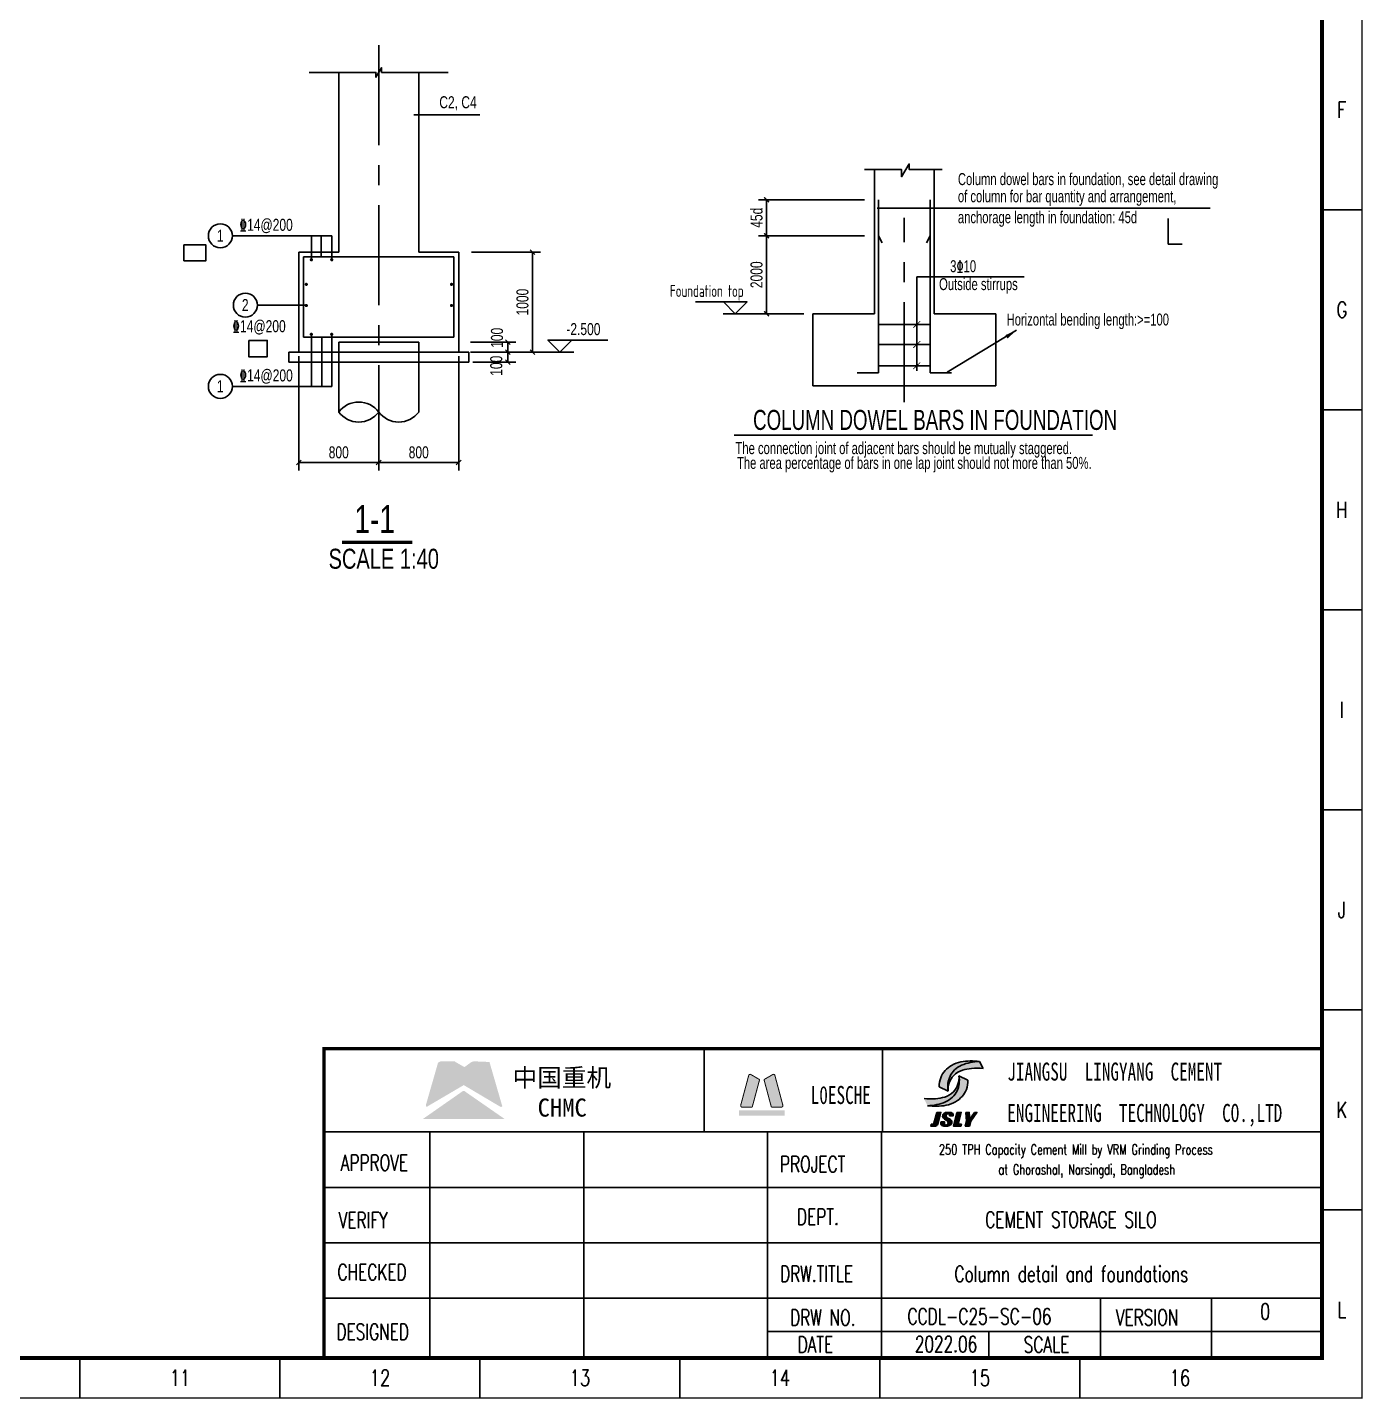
# Model space of a CAD drawing. Extents: x -84745 to 85, y -317996 to 13282.
# Drawn here: x -33296 to 85, y -317996 to -283721 of the extents above; entities that cross this region are included whole.
import ezdxf
from ezdxf.enums import TextEntityAlignment as Align

# ---------------------------------------------------------------- set-up
doc = ezdxf.new("R2010")
doc.units = 0
doc.header["$LTSCALE"] = 2000
doc.header["$MEASUREMENT"] = 0
doc.linetypes.add('CENTER', pattern=[2, 1.25, -0.25, 0.25, -0.25])
doc.layers.get('0').update_dxf_attribs({"linetype": 'CONTINUOUS'})
doc.layers.get('DEFPOINTS').update_dxf_attribs({"linetype": 'CONTINUOUS'})
for name, color, linetype in [('1', 3, 'CONTINUOUS'), ('22', 7, 'CONTINUOUS'), ('3', 3, 'CONTINUOUS'), ('4', 2, 'CONTINUOUS'), ('6', 1, 'CONTINUOUS'), ('DIM', 7, 'CONTINUOUS'), ('P_OUTER_FRAME', 131, 'CONTINUOUS'), ('S_01', 3, 'CONTINUOUS'), ('S_02', 151, 'CENTER'), ('S_04', 2, 'CONTINUOUS'), ('S_05_DIMS', 7, 'CONTINUOUS'), ('S_06', 1, 'CONTINUOUS'), ('TK', 1, 'CONTINUOUS'), ('图层3', 1, 'CONTINUOUS')]:
    doc.layers.add(name, color=color, linetype=linetype)
doc.layers.add('Rahm7', color=7, linetype='CONTINUOUS', lineweight=50)
doc.styles.add('HZFS', font='SIMPLEX', dxfattribs={"width": 0.7, "bigfont": 'HZFS'})
doc.styles.add('HZTXT', font='romans.shx', dxfattribs={"width": 0.7, "bigfont": 'hztxt.shx'})
doc.styles.add('KS', font='kstxt.shx', dxfattribs={"width": 0.75, "bigfont": 'kshz.shx'})
doc.styles.add('TK-HZ', font='txt.shx', dxfattribs={"width": 0.8, "bigfont": 'hztxt.shx'})
doc.styles.add('样3', font='tssdeng.shx', dxfattribs={"width": 0.7, "height": 300, "bigfont": 'tssdchn.shx'})
doc.dimstyles.new('KS50', dxfattribs={"dimtxt": 300, "dimasz": 120, "dimexe": 200, "dimexo": 100, "dimgap": 100, "dimtad": 1, "dimdec": 0, "dimlfac": 0.5, "dimzin": 14, "dimdsep": 46, "dimtxsty": 'KS', "dimblk": 'ARCHTICK', "dimcen": -900, "dimclrd": 7, "dimclre": 7, "dimclrt": 2, "dimadec": 0, "dimazin": 0, "dimtfac": 1, "dimtdec": 0, "dimtix": 1, "dimtmove": 2, "dimatfit": 2, "dimfxl": 1, "dimtolj": 1, "dimtzin": 14, "dimarcsym": 0})
doc.dimstyles.new('KSDIM1', dxfattribs={"dimtxt": 300, "dimasz": 120, "dimexe": 200, "dimexo": 100, "dimgap": 100, "dimtad": 1, "dimdec": 0, "dimzin": 14, "dimdsep": 46, "dimtxsty": 'KS', "dimblk1": 'OBLIQUE', "dimblk2": 'OBLIQUE', "dimsah": 1, "dimcen": -900, "dimclrd": 7, "dimclre": 7, "dimclrt": 2, "dimazin": 3, "dimtfac": 1, "dimtdec": 0, "dimtix": 1, "dimtmove": 2, "dimatfit": 2, "dimfxl": 1, "dimtolj": 1, "dimtzin": 14, "dimlwd": -3, "dimarcsym": 0})

# ---------------------------------------------------------------- blocks, each defined once
blk = doc.blocks.new('_OBLIQUE')
at = {"color": 1}
blk.add_line((-0.5, -0.5), (0.5, 0.5), dxfattribs=at)
blk = doc.blocks.new('*D136')
at = {"layer": 'DEFPOINTS', "color": 0, "transparency": 16777216}
for p in [(-22318.48213342144, -291836.34296453), (-22262.81777623569, -292086.34296453), (-21284.84809650815, -292086.34296453)]:
    blk.add_point(p, dxfattribs=at)
at = {"layer": 'S_04', "color": 7, "lineweight": -2, "transparency": 16777216}
for p, q in [((-22218.48213342144, -291836.34296453), (-21084.84809650815, -291836.34296453)), ((-22162.81777623569, -292086.34296453), (-21084.84809650815, -292086.34296453))]:
    blk.add_line(p, q, dxfattribs=at)
at = {"layer": 'S_04', "color": 7, "lineweight": -3, "transparency": 16777216}
blk.add_line((-21284.84809650815, -291836.34296453), (-21284.84809650815, -292086.34296453), dxfattribs=at)
at = {"layer": 'S_04', "color": 7, "linetype": 'ByBlock', "lineweight": -3, "transparency": 16777216, "xscale": 120, "yscale": 120, "zscale": 120}
for p, rotation in [((-21284.84809650815, -291836.34296453), 90), ((-21284.84809650815, -292086.34296453), 270)]:
    blk.add_blockref('_OBLIQUE', p, dxfattribs=dict(at, rotation=rotation))
at = {"layer": 'S_04', "color": 2, "transparency": 16777216, "insert": (-21572.68559752681, -292177.5642177314), "char_height": 300, "attachment_point": 5, "rotation": 90, "style": 'KS'}
blk.add_mtext('\\A1;100', dxfattribs=at)
blk = doc.blocks.new('*D137')
at = {"layer": 'DEFPOINTS', "color": 0, "transparency": 16777216}
for p in [(-22318.48213342144, -291586.34296453), (-21284.84809650815, -291586.34296453), (-22318.48213342144, -291836.34296453)]:
    blk.add_point(p, dxfattribs=at)
at = {"layer": 'S_04', "color": 7, "lineweight": -2, "transparency": 16777216}
for p, q in [((-22218.48213342144, -291586.34296453), (-21084.84809650815, -291586.34296453)), ((-22218.48213342144, -291836.34296453), (-21084.84809650815, -291836.34296453))]:
    blk.add_line(p, q, dxfattribs=at)
at = {"layer": 'S_04', "color": 7, "lineweight": -3, "transparency": 16777216}
blk.add_line((-21284.84809650815, -291836.34296453), (-21284.84809650815, -291586.34296453), dxfattribs=at)
at = {"layer": 'S_04', "color": 7, "linetype": 'ByBlock', "lineweight": -3, "transparency": 16777216, "xscale": 120, "yscale": 120, "zscale": 120}
for p, rotation in [((-21284.84809650815, -291586.34296453), 90), ((-21284.84809650815, -291836.34296453), 270)]:
    blk.add_blockref('_OBLIQUE', p, dxfattribs=dict(at, rotation=rotation))
at = {"layer": 'S_04', "color": 2, "transparency": 16777216, "insert": (-21554.84809652242, -291479.2434445064), "char_height": 300, "attachment_point": 5, "rotation": 90, "style": 'KS'}
blk.add_mtext('\\A1;100', dxfattribs=at)
blk = doc.blocks.new('*D138')
at = {"layer": 'DEFPOINTS', "color": 0, "transparency": 16777216}
for p in [(-22294.8942112356, -289336.34296453), (-20668.76283930521, -289336.34296453), (-22294.8942112356, -291836.34296453)]:
    blk.add_point(p, dxfattribs=at)
at = {"layer": 'S_04', "color": 7, "lineweight": -2, "transparency": 16777216}
for p, q in [((-22194.8942112356, -289336.34296453), (-20468.76283930521, -289336.34296453)), ((-22194.8942112356, -291836.34296453), (-20468.76283930521, -291836.34296453))]:
    blk.add_line(p, q, dxfattribs=at)
at = {"layer": 'S_04', "color": 7, "lineweight": -3, "transparency": 16777216}
blk.add_line((-20668.76283930521, -291836.34296453), (-20668.76283930521, -289336.34296453), dxfattribs=at)
at = {"layer": 'S_04', "color": 7, "linetype": 'ByBlock', "lineweight": -3, "transparency": 16777216, "xscale": 120, "yscale": 120, "zscale": 120}
for p, rotation in [((-20668.76283930521, -289336.34296453), 90), ((-20668.76283930521, -291836.34296453), 270)]:
    blk.add_blockref('_OBLIQUE', p, dxfattribs=dict(at, rotation=rotation))
at = {"layer": 'S_04', "color": 2, "transparency": 16777216, "insert": (-20918.76283930521, -290586.34296453), "char_height": 300, "attachment_point": 5, "rotation": 90, "style": 'KS'}
blk.add_mtext('\\A1;1000', dxfattribs=at)
blk = doc.blocks.new('_ArchTick')
at = {"color": 0, "linetype": 'ByBlock', "const_width": 0.3}
blk.add_lwpolyline([(-0.5, -0.5), (0.5, 0.5)], dxfattribs=at)
blk = doc.blocks.new('*D147')
at = {"layer": 'DEFPOINTS', "color": 0, "transparency": 16777216}
for p in [(-14815.30950358356, -288027.8305886099), (-12270.6548678565, -288027.8305886099), (-12270.67491064846, -288927.8305886099)]:
    blk.add_point(p, dxfattribs=at)
at = {"layer": 'S_01', "color": 7, "lineweight": -2, "transparency": 16777216}
for p, q in [((-12370.6548678565, -288027.8305886099), (-15015.30950358356, -288027.8305886099)), ((-14815.30950358356, -288927.8305886099), (-14815.30950358356, -288027.8305886099)), ((-12370.67491064846, -288927.8305886099), (-15015.30950358356, -288927.8305886099))]:
    blk.add_line(p, q, dxfattribs=at)
at = {"layer": 'S_01', "color": 7, "linetype": 'ByBlock', "lineweight": -2, "transparency": 16777216, "xscale": 120, "yscale": 120, "zscale": 120}
for p, rotation in [((-14815.30950358356, -288027.8305886099), 90), ((-14815.30950358356, -288927.8305886099), 270)]:
    blk.add_blockref('_ArchTick', p, dxfattribs=dict(at, rotation=rotation))
at = {"layer": 'S_01', "color": 2, "transparency": 16777216, "insert": (-15065.30950358356, -288477.8305886099), "char_height": 300, "attachment_point": 5, "rotation": 90, "style": 'KS'}
blk.add_mtext('\\A1;45d', dxfattribs=at)
blk = doc.blocks.new('*D148')
at = {"layer": 'DEFPOINTS', "color": 0, "transparency": 16777216}
for p in [(-14816.09866811181, -288927.8305886099), (-12270.67491064846, -288927.8305886099), (-13781.48087681711, -290877.8305886099)]:
    blk.add_point(p, dxfattribs=at)
at = {"layer": 'S_01', "color": 7, "lineweight": -2, "transparency": 16777216}
for p, q in [((-12370.67491064846, -288927.8305886099), (-15016.09866811181, -288927.8305886099)), ((-14816.09866811181, -290877.8305886099), (-14816.09866811181, -288927.8305886099)), ((-13881.48087681711, -290877.8305886099), (-15016.09866811181, -290877.8305886099))]:
    blk.add_line(p, q, dxfattribs=at)
at = {"layer": 'S_01', "color": 7, "linetype": 'ByBlock', "lineweight": -2, "transparency": 16777216, "xscale": 120, "yscale": 120, "zscale": 120}
for p, rotation in [((-14816.09866811181, -288927.8305886099), 90), ((-14816.09866811181, -290877.8305886099), 270)]:
    blk.add_blockref('_ArchTick', p, dxfattribs=dict(at, rotation=rotation))
at = {"layer": 'S_01', "color": 2, "transparency": 16777216, "insert": (-15066.09866811181, -289902.8305886099), "char_height": 300, "attachment_point": 5, "rotation": 90, "style": 'KS'}
blk.add_mtext('\\A1;2000', dxfattribs=at)
blk = doc.blocks.new('ARROWELD')
at = {"color": 7}
blk.add_solid([(3, -0.5), (3, 0.5), (0, 0)], dxfattribs=at)
blk = doc.blocks.new('A1-1')
at = {"layer": 'TK', "color": 7}
for p, q in [((83100, 29700), (84100, 29700)), ((83100, 24700), (84100, 24700)), ((83100, 19700), (84100, 19700)), ((83100, 14700), (84100, 14700)), ((83100, 9700), (84100, 9700)), ((83100, 4700), (84100, 4700)), ((52050, 999.9999999999997), (52050, -3.410605131648481e-13)), ((57050, 999.9999999999997), (57050, -3.410605131648481e-13)), ((62050, 999.9999999999997), (62050, -3.410605131648481e-13)), ((67050, 999.9999999999997), (67050, -3.410605131648481e-13)), ((72050, 999.9999999999997), (72050, -3.410605131648481e-13)), ((77050, 999.9999999999997), (77050, -3.410605131648481e-13))]:
    blk.add_line(p, q, dxfattribs=at)
for points, const_width in [([(0, 0), (84100, 0), (84100, 59400), (3.637978807091713e-12, 59400)], 35), ([(2500, 999.9999999999997), (83100, 999.9999999999997), (83100, 58400), (2500.000000000004, 58400)], 100)]:
    blk.add_lwpolyline(points, close=True, dxfattribs=dict(at, const_width=const_width))
at = {"layer": 'TK', "color": 7, "style": 'TK-HZ', "width": 0.75}
for s, p in [('F', (83600, 32200)), ('G', (83600, 27200)), ('H', (83600, 22200)), ('I', (83600, 17200)), ('J', (83600, 12200)), ('K', (83600, 7200)), ('L', (83600, 2199.999999999999)), ('11', (54550, 499.9999999999997)), ('12', (59550, 499.9999999999997)), ('13', (64550, 499.9999999999997)), ('14', (69550, 499.9999999999997)), ('15', (74550, 499.9999999999997)), ('16', (79550, 499.9999999999997))]:
    blk.add_text(s, height=400, dxfattribs=at).set_placement(p, align=Align.MIDDLE_CENTER)
blk = doc.blocks.new('*D257')
at = {"layer": 'DEFPOINTS', "color": 0, "transparency": 16777216}
for p in [(-26512.81777624224, -291836.3429645322), (-24512.81777624224, -293971.7624094262), (-24512.81777624224, -294594.1730576294)]:
    blk.add_point(p, dxfattribs=at)
at = {"layer": 'S_05_DIMS', "color": 7, "lineweight": -2, "transparency": 16777216}
for p, q in [((-26512.81777624224, -291936.3429645322), (-26512.81777624224, -294794.1730576294)), ((-24512.81777624224, -294071.7624094262), (-24512.81777624224, -294794.1730576294))]:
    blk.add_line(p, q, dxfattribs=at)
at = {"layer": 'S_05_DIMS', "color": 7, "lineweight": -3, "transparency": 16777216}
blk.add_line((-26512.81777624224, -294594.1730576294), (-24512.81777624224, -294594.1730576294), dxfattribs=at)
at = {"layer": 'S_05_DIMS', "color": 7, "linetype": 'ByBlock', "lineweight": -3, "transparency": 16777216, "xscale": 120, "yscale": 120, "zscale": 120, "rotation": 180}
blk.add_blockref('_OBLIQUE', (-26512.81777624224, -294594.1730576294), dxfattribs=at)
at = {"layer": 'S_05_DIMS', "color": 7, "linetype": 'ByBlock', "lineweight": -3, "transparency": 16777216, "xscale": 120, "yscale": 120, "zscale": 120}
blk.add_blockref('_OBLIQUE', (-24512.81777624224, -294594.1730576294), dxfattribs=at)
at = {"layer": 'S_05_DIMS', "color": 2, "transparency": 16777216, "insert": (-25512.81777624224, -294344.1730576294), "char_height": 300, "attachment_point": 5, "style": 'KS'}
blk.add_mtext('\\A1;800', dxfattribs=at)
blk = doc.blocks.new('*D258')
at = {"layer": 'DEFPOINTS', "color": 0, "transparency": 16777216}
for p in [(-22512.81777624224, -291836.3429645322), (-24512.81777624224, -293971.7624094262), (-22512.81777624224, -294594.1730576294)]:
    blk.add_point(p, dxfattribs=at)
at = {"layer": 'S_05_DIMS', "color": 7, "lineweight": -2, "transparency": 16777216}
for p, q in [((-22512.81777624224, -291936.3429645322), (-22512.81777624224, -294794.1730576294)), ((-24512.81777624224, -294071.7624094262), (-24512.81777624224, -294794.1730576294))]:
    blk.add_line(p, q, dxfattribs=at)
at = {"layer": 'S_05_DIMS', "color": 7, "lineweight": -3, "transparency": 16777216}
blk.add_line((-24512.81777624224, -294594.1730576294), (-22512.81777624224, -294594.1730576294), dxfattribs=at)
at = {"layer": 'S_05_DIMS', "color": 7, "linetype": 'ByBlock', "lineweight": -3, "transparency": 16777216, "xscale": 120, "yscale": 120, "zscale": 120, "rotation": 180}
blk.add_blockref('_OBLIQUE', (-24512.81777624224, -294594.1730576294), dxfattribs=at)
at = {"layer": 'S_05_DIMS', "color": 7, "linetype": 'ByBlock', "lineweight": -3, "transparency": 16777216, "xscale": 120, "yscale": 120, "zscale": 120}
blk.add_blockref('_OBLIQUE', (-22512.81777624224, -294594.1730576294), dxfattribs=at)
at = {"layer": 'S_05_DIMS', "color": 2, "transparency": 16777216, "insert": (-23512.81777624224, -294344.1730576294), "char_height": 300, "attachment_point": 5, "style": 'KS'}
blk.add_mtext('\\A1;800', dxfattribs=at)

msp = doc.modelspace()

# ---------------------------------------------------------------- hatches: boundary and pattern name
at = {"linetype": 'Continuous'}
for color, points in [(152, [(-21744.31054792297, -309581.3805030576), (-22129.70154951256, -309565.3225446559), (-22193.93338311952, -309581.3805030576), (-22370.57092552748, -309709.8441702641), (-22595.38234311458, -309581.3805030576), (-22611.44030152377, -309565.3225446559), (-22964.71538632107, -309565.3225446559), (-23028.94721992802, -309597.4384614594), (-23334.04842952755, -310657.263715855), (-23317.99047111836, -310705.4375910602), (-22386.62888391432, -310159.4670054606), (-21519.49913031351, -310673.3216742567), (-21455.26729672891, -310705.4375910602), (-21423.15137991425, -310689.3796326584)]), (167, [(-22354.51296712202, -310320.0465894631), (-22370.57092552748, -310303.9886310614), (-22402.68684231978, -310303.9886310614), (-23414.33822151762, -311010.5388006634), (-21358.91954631102, -311010.5388006634)])]:
    msp.add_hatch(color=color, dxfattribs=at).paths.add_polyline_path(points)
at = {"layer": '图层3'}
h = msp.add_hatch(color=7, dxfattribs=at)
edge = h.paths.add_edge_path()
edge.add_line((-10791.02175340545, -310676.0940453402), (-10878.8387133975, -310496.042594903))
edge.add_arc((-10716.42166166496, -309165.8724009088), 1340.049269097654, 263.0385042875431, 275.3276682807748)
edge.add_arc((-10684.95173051324, -309369.4588038913), 1134.48844079418, 274.699860560967, 286.4928497704926)
edge.add_arc((-10509.28202683594, -309972.5327392659), 506.3635752953236, 286.8060868385681, 315.8070490430521)
edge.add_arc((-10490.74935649824, -309989.967636577), 480.9224354129935, 315.7572570356232, 342.2978830709034)
edge.add_arc((-10564.80898044374, -309960.5397046647), 560.4505931885532, 341.7340311697585, 363.1418296780906)
edge.add_arc((-10632.41323500242, -310039.1211865238), 636.6644532519944, -7.974530591753023, 9.885145890419096, ccw=False)
edge.add_arc((-10690.92201709118, -310026.5221007831), 696.3690036495203, 336.3877895710336, 351.66672240315603, ccw=False)
edge.add_arc((-10567.50276864063, -310052.6321817852), 573.3922740670555, 314.5403632720626, 333.83780076852685, ccw=False)
edge.add_arc((-10584.18000170332, -310029.8700078792), 601.3275991421784, 293.6839249742869, 314.15171916344144, ccw=False)
edge.add_arc((-10788.49234331888, -309518.7424910656), 1151.619967609617, 281.5269948226397, 292.77784497441456, ccw=False)
edge.add_arc((-10831.34786921855, -309403.0474856041), 1273.6851019351, 271.814343623176, 282.37596303357094, ccw=False)
edge = h.paths.add_edge_path()
edge.add_arc((-9451.004629277852, -310839.6719431422), 1273.6851019351, 91.81434362317597, 102.3759630335708)
edge.add_arc((-9493.860155434575, -310723.9769376732), 1151.619967609617, 101.5269948226374, 112.7778449744123)
edge.add_arc((-9698.172496770736, -310212.8494208596), 601.3275991421784, 113.6839249742899, 134.1517191634443)
edge.add_arc((-9714.84972983342, -310190.0872469313), 573.3922740670555, 134.5403632720619, 153.8378007685262)
edge.add_arc((-9591.43048114818, -310216.1973279557), 696.3690036495203, 156.3877895710326, 171.6667224031552)
edge.add_arc((-9649.939263236936, -310203.598242215), 636.6644532519944, 172.0254694082468, 189.8851458904188)
edge.add_arc((-9717.543518052664, -310282.1797240741), 560.4505931885532, 161.7340311697592, 183.1418296780914, ccw=False)
edge.add_arc((-9791.603141998168, -310252.7517921618), 480.9224354129935, 135.7572570356299, 162.2978830709101, ccw=False)
edge.add_arc((-9773.07047163811, -310270.1866894654), 506.3635752953236, 106.8060868385713, 135.8070490430552, ccw=False)
edge.add_arc((-9597.400767983165, -310873.2606248549), 1134.48844079418, 94.6998605609665, 106.49284977049231, ccw=False)
edge.add_arc((-9565.930836809095, -311076.84702783), 1340.049269097654, 83.03850428754299, 95.32766828077507, ccw=False)
edge.add_line((-9403.513785311248, -309746.6768338374), (-9491.3307453033, -309566.6253834002))
h = msp.add_hatch(color=256, dxfattribs=at)
edge = h.paths.add_edge_path()
edge.add_arc((-9451.004629277852, -310839.6719431422), 1273.6851019351, 91.81434362317597, 102.3759630335708)
edge.add_arc((-9493.860155434575, -310723.9769376732), 1151.619967609617, 101.5269948226374, 112.7778449744123)
edge.add_arc((-9698.172496770736, -310212.8494208596), 601.3275991421784, 113.6839249742899, 134.1517191634443)
edge.add_arc((-9714.84972983342, -310190.0872469313), 573.3922740670555, 134.5403632720619, 153.8378007685262)
edge.add_arc((-9591.43048114818, -310216.1973279557), 696.3690036495203, 156.3877895710326, 171.6667224031552)
edge.add_arc((-9649.939263236936, -310203.598242215), 636.6644532519944, 172.0254694082468, 189.8851458904188)
edge.add_line((-10277.15171079453, -310312.8967857427), (-10499.62134279613, -310204.3910962561))
edge.add_arc((-9917.373789684143, -310183.4808008514), 582.6229087851967, 159.004133926687, 182.0567832290482, ccw=False)
edge.add_arc((-9917.708365523484, -310183.278191506), 582.2379555405406, 138.5933245921804, 159.0109513617211, ccw=False)
edge.add_arc((-9823.412287445035, -310287.7238675646), 722.2201129398403, 120.681533271132, 137.3262396746733, ccw=False)
edge.add_arc((-9825.876682249125, -310290.3926447324), 723.2661877119994, 100.49023848739972, 120.4057576188562, ccw=False)
edge.add_arc((-9738.55107084405, -310605.0678844742), 1048.970370782993, 89.35716738098051, 102.05115767322508, ccw=False)
edge.add_arc((-9697.722510737594, -311556.8871394537), 2000.93463624019, 84.07954305337432, 90.83214336630812, ccw=False)
edge = h.paths.add_edge_path()
edge.add_arc((-10831.34786921855, -309403.0474856041), 1273.6851019351, 271.8143436231759, 282.3759630335709)
edge.add_arc((-10788.49234331888, -309518.7424910656), 1151.619967609617, 281.5269948226374, 292.7778449744123)
edge.add_arc((-10584.18000170332, -310029.8700078792), 601.3275991421784, 293.6839249742898, 314.1517191634444)
edge.add_arc((-10567.50276864063, -310052.6321817852), 573.3922740670555, 314.540363272062, 333.8378007685263)
edge.add_arc((-10690.92201709118, -310026.5221007831), 696.3690036495203, 336.3877895710326, 351.6667224031551)
edge.add_arc((-10632.41323500242, -310039.1211865238), 636.6644532519944, 352.0254694082414, 369.8851458904135)
edge.add_line((-10005.20078742247, -309929.8226429961), (-9782.73115542088, -310038.3283324827))
edge.add_arc((-10364.97870881599, -310059.2386278874), 582.6229087851967, -20.995866073312982, 2.0567832290482215, ccw=False)
edge.add_arc((-10364.64413269353, -310059.4412372402), 582.2379555405406, 318.5933245921802, 339.01095136172114, ccw=False)
edge.add_arc((-10458.9402107757, -309954.9955611593), 722.2201129398403, 300.68153327112594, 317.3262396746672, ccw=False)
edge.add_arc((-10456.47581624728, -309952.3267840064), 723.2661877119994, 280.49023848739955, 300.40575761885606, ccw=False)
edge.add_arc((-10543.80142765608, -309637.6515442646), 1048.970370782993, 269.3571673809805, 282.05115767322513, ccw=False)
edge.add_arc((-10584.62998750549, -308685.8322892851), 2000.93463624019, 264.0795430533738, 270.8321433663076, ccw=False)
h = msp.add_hatch(color=7, dxfattribs=at)
edge = h.paths.add_edge_path()
edge.add_line((-10562.68575193849, -310843.9345831639), (-10457.30539997783, -310843.9345831639))
edge.add_line((-10457.30539997783, -310843.9345831639), (-10535.74034513276, -311136.6577831499))
edge.add_arc((-10598.2572430803, -311118.456162506), 65.11268327326081, 272.7567041788929, 343.7672282079169, ccw=False)
edge.add_line((-10595.12564835441, -311183.4934951506), (-10712.21492823702, -311183.4934951506))
edge.add_line((-10712.21492823702, -311183.4934951506), (-10699.6653373104, -311136.6577831499))
edge.add_line((-10699.6653373104, -311136.6577831499), (-10664.53855323907, -311136.6577831499))
edge.add_arc((-10664.49068850022, -311106.1851582124), 30.47266252908942, 269.9100029855022, 346.6139291427364)
edge.add_line((-10634.84590149042, -311113.2399271495), (-10562.68575193849, -310843.9345831639))
for points in [[(-10298.39848664146, -310975.4908602602, -0.2511419047681834), (-10325.04658659291, -310936.8197467617, -0.1802809962155826), (-10313.51862421748, -310890.3004095993, -0.2298123503044791), (-10272.06109016877, -310876.7181927107, -0.2987778944303104), (-10241.98046293971, -310898.4385329328, -0.1167581230564757), (-10241.33676423248, -310931.7515431634), (-10153.51980416965, -310931.7515431634, 0.04620596313772725), (-10153.00599881377, -310890.8278931744, 0.2301799694583137), (-10173.86296398309, -310857.0104091904, 0.1312195344874297), (-10221.90440569562, -310843.9345831641, -0.001048063968769996), (-10308.01656814035, -310843.9345831639, 0.1258214947488746), (-10367.36918843653, -310857.8726195685, 0.2079585992476674), (-10412.94159292918, -310910.6404990471, 0.210774832012243), (-10404.89505489659, -310975.4628432385, 0.08971967573691024), (-10368.8806130786, -311007.9939117423, -0.00708064582786102), (-10312.07197059434, -311043.5740446738, -0.1329103926392643), (-10280.11351679381, -311078.1131431601, -0.1404228134509642), (-10279.0522447538, -311122.6088110275, -0.2313359390494442), (-10305.24995417636, -311153.3366130135, -0.2244918972090674), (-10352.34376443293, -311150.7939693026, -0.2289576742805523), (-10370.08517298218, -311118.6669503293, -0.07577833964651437), (-10363.73916712892, -311078.1131431601), (-10451.55612744879, -311078.1131431601, 0.08626631908575416), (-10455.25952728954, -311132.9509663723, 0.1838695552761928), (-10432.52010683086, -311171.2388164169, 0.133077640206018), (-10389.25519454968, -311183.4934951506), (-10295.32554987561, -311183.4934951506, 0.1106757647257534), (-10234.09563221526, -311169.0569262049, 0.1927076588127689), (-10186.72529079508, -311105.9291677541, 0.08047215024759936), (-10183.67086839792, -311078.1131431601, 0.1469083402031075), (-10197.16115349275, -311036.0999374903, 0.107293416842438), (-10240.27503800881, -311004.750473491, -0.02739552688402392)], [(-10055.05218142387, -310843.9345831639), (-9949.671829466935, -310843.9345831639), (-10028.10677462187, -311136.6577831499), (-9946.14427853119, -311136.6577831499), (-9958.693869737204, -311183.4934951506), (-10146.03671778482, -311183.4934951506)], [(-9834.743289486732, -310843.9345831639), (-9746.926329446253, -310843.9345831639), (-9732.526706018713, -311008.5230333648), (-9617.280632348027, -310843.9345831639), (-9558.735992410448, -310843.9345831639), (-9710.41156586748, -311060.5497511543), (-9743.354242828902, -311183.4934951506), (-9848.734594785836, -311183.4934951506), (-9815.791918081459, -311060.5497511543)]]:
    msp.add_hatch(color=7, dxfattribs=at).paths.add_polyline_path(points)

# ---------------------------------------------------------------- linework, layer by layer
at = {"color": 7}
for p, q in [((-932.1807946984136, -309250.3006951652), (-932.1807946760619, -317011.9006951667)), ((-25880.18079402414, -311329.3006951503), (-932.1807950970197, -311329.3006951503)), ((-25880.18079469842, -311329.3006951652), (-932.1807946984136, -311329.3006951652)), ((-23231.31058006477, -317011.9006951145), (-23231.31058006477, -311329.3006951652)), ((-19380.83836582792, -317011.9006951145), (-19380.83836582792, -311329.3006951652)), ((-14792.18079468724, -317011.9006951667), (-14792.18079468724, -311329.3006951652)), ((-11938.7595567156, -317011.9006951667), (-11938.7595567156, -311329.3006951652)), ((-25880.18079469842, -312715.3006951652), (-932.1807946984136, -312715.3006951652)), ((-25880.18079469842, -314101.3006951652), (-932.1807946984136, -314101.3006951652)), ((-25880.18079469842, -315487.3006951652), (-932.1807946984136, -315487.3006951652)), ((-6467.571995289292, -317011.9006951667), (-6467.571995289292, -315487.3006951652)), ((-3695.571995293018, -316978.0635959796), (-3695.571995293018, -315487.3006951652)), ((-14783.57199530419, -316318.9006951667), (-932.1807946984136, -316318.9006951667)), ((-9259.684594695684, -316978.0635959796), (-9259.684594695684, -316318.9006951667)), ((-25880.18079469842, -317011.9006951667), (-932.1807946760619, -317011.9006951667))]:
    msp.add_line(p, q, dxfattribs=at)
at = {"color": 7, "lineweight": -2}
msp.add_line((-25880.18079404649, -311329.3006951503), (-932.1807950970197, -311329.3006951503), dxfattribs=at)
at = {"color": 7}
for points, const_width in [([(-25880.18079402414, -311329.3006951503), (-25880.18079402414, -309250.3006952397), (-932.1807950970197, -309250.3006952397), (-932.1807950970197, -311329.3006951503)], 83.15999999642372), ([(-25880.18079469842, -317011.9006951667), (-25880.18079469842, -309250.3006951652)], 83.16), ([(-25880.18079469842, -309250.3006951652), (-932.1807946984136, -309250.3006951652)], 83.16)]:
    msp.add_lwpolyline(points, dxfattribs=dict(at, const_width=const_width))
msp.add_lwpolyline([(-25880.18079402414, -309250.3006952397), (-932.1807950038874, -309250.3006952397)], dxfattribs=at)
at = {"layer": '1'}
for p, q in [((-25512.81777624224, -289336.3429645322), (-25512.81777624224, -284846.6898513663)), ((-23512.81777624224, -284846.6898513663), (-23512.81777624224, -289336.3429645322)), ((-26512.81777624224, -289336.3429645322), (-25512.81777624224, -289336.3429645322)), ((-26512.81777624224, -291836.3429645322), (-26512.81777624224, -289336.3429645322)), ((-23512.81777624224, -289336.3429645322), (-22512.81777624224, -289336.3429645322)), ((-22512.81777624224, -289336.3429645322), (-22512.81777624224, -291836.3429645322)), ((-26762.81777624224, -292086.3429645322), (-26762.81777624224, -291836.3429645322)), ((-22262.81777624224, -291836.3429645322), (-26762.81777624224, -291836.3429645322)), ((-22262.81777624224, -291836.3429645322), (-22262.81777624224, -292086.3429645322)), ((-22262.81777624224, -292086.3429645322), (-26762.81777624224, -292086.3429645322))]:
    msp.add_line(p, q, dxfattribs=at)
at = {"layer": '22'}
for p, q in [((-16374.02259451267, -311329.3006951503), (-16374.02259451267, -309250.3006952397)), ((-11914.56759469327, -311329.3006951503), (-11914.56759469327, -309250.3006952397))]:
    msp.add_line(p, q, dxfattribs=at)
msp.add_lwpolyline([(-25880.18079402414, -309250.3006952397), (-932.1807950970197, -309250.3006952397), (-932.1807950970197, -311329.3006951503), (-25880.18079402414, -311329.3006951503)], close=True, dxfattribs=at)
at = {"layer": '3'}
for p, q in [((-25512.81777624224, -291586.3429645322), (-25512.81777624224, -293334.2898539222)), ((-23512.81777624224, -291586.3429645322), (-25512.81777624224, -291586.3429645322)), ((-23512.81777624224, -291586.3429645322), (-23512.81777624224, -293334.2898539222))]:
    msp.add_line(p, q, dxfattribs=at)
for centre, radius, start, end in [((-25012.81777624245, -293708.7554150671), 624.6794829799937, 36.83068253971002, 143.1693174603298), ((-25012.81777624244, -292959.824292783), 624.6794829800551, 216.8306825396791, 323.1693174602739), ((-24012.81777624244, -292959.824292783), 624.6794829800551, 216.8306825396791, 323.1693174602739)]:
    msp.add_arc(centre, radius, start, end, dxfattribs=at)
at = {"layer": '4'}
msp.add_line((-23632.81777623759, -285908.5227421743), (-21984.92714566226, -285908.5227421743), dxfattribs=at)
msp.add_lwpolyline([(-26250.72944945766, -284846.6898513663), (-24582.81777624268, -284846.6898513663), (-24582.81777624268, -284966.6898513664), (-24442.81777624253, -284726.6898513663), (-24442.81777624253, -284846.6898513663), (-22774.90610302755, -284846.6898513663)], dxfattribs=at)
at = {"layer": '6'}
for p, q in [((-26392.81777623526, -291466.342964531), (-26392.81777623526, -289456.3429645334)), ((-26392.81777623526, -289456.3429645334), (-22632.81777623759, -289456.3429645334)), ((-22632.81777623759, -289456.3429645334), (-22632.81777623759, -291466.342964531)), ((-22632.81777623759, -291466.342964531), (-26392.81777623526, -291466.342964531))]:
    msp.add_line(p, q, dxfattribs=at)
at = {"layer": '6', "const_width": 40}
for points in [[(-26217.1721659241, -289529.1387188771, -1), (-26177.17216593924, -289529.1387188771, -1)], [(-25707.86871794739, -289529.1387188771, -1), (-25667.86871794725, -289529.1387188771, -1)], [(-26343.34943443807, -290143.1494412647, -1), (-26303.34943443866, -290143.1494412647, -1)], [(-22712.85717340122, -290143.1494412647, -1), (-22672.85717340108, -290143.1494412647, -1)], [(-26343.34943443807, -290672.4690100999, -1), (-26303.34943443866, -290672.4690100999, -1)], [(-22712.85717340122, -290672.4690100999, -1), (-22672.85717340108, -290672.4690100999, -1)], [(-26217.5765524559, -291392.3438153345, -1), (-26177.57655245575, -291392.3438153345, -1)], [(-25709.05209299005, -291392.3438153345, -1), (-25669.05209297463, -291392.3438153345, -1)]]:
    msp.add_lwpolyline(points, format="xyb", close=True, dxfattribs=at)
at = {"layer": 'Rahm7', "color": 4, "const_width": 24.69851999893785}
for points in [[(-15003.64560710755, -310014.1901780582), (-15210.38460517045, -309894.8293618775, 0.4931454260312867), (-15262.28015611437, -309916.3252029113), (-15462.85379002732, -310664.8761952884, 0.4931454260313169), (-15428.65884506446, -310709.4399151719), (-15189.93721271422, -310709.4399151719, 0.3394542588633641), (-15170.85166203346, -310694.795057065), (-14994.43946443241, -310036.4157725564, 0.3394542588633431)], [(-14867.14674201724, -310014.1901780582), (-14660.4077439506, -309894.8293618775, -0.4931454260312867), (-14608.51219301042, -309916.3252029113), (-14407.93855909747, -310664.8761952884, -0.4931454260313169), (-14442.1335040566, -310709.4399151719), (-14680.85513641056, -310709.4399151719, -0.3394542588633641), (-14699.94068709132, -310694.795057065), (-14876.35288468864, -310036.4157725564, -0.3394542588633431)]]:
    msp.add_lwpolyline(points, format="xyb", close=True, dxfattribs=at)
at = {"layer": 'Rahm7', "color": 4}
for points in [[(-14995.91087133181, -310023.5882211021), (-15245.96841935929, -309885.2719275496), (-15179.37485075113, -310710.7669516943), (-15464.47034473461, -310699.0477739862)], [(-14874.88147779297, -310023.5882211021), (-14624.82392976549, -309885.2719275496), (-14691.41749839601, -310710.7669516943), (-14406.32200441253, -310699.0477739862)], [(-15507.57855453831, -310787.6518951646), (-15507.57855453831, -310923.4937551609), (-14363.21379458275, -310787.6518951646), (-14363.21379458275, -310923.4937551609)]]:
    msp.add_solid(points, dxfattribs=at)
at = {"layer": 'S_01'}
for p, q in [((-12121.59079658074, -290877.8305886131), (-12121.59079658074, -287275.3989296779)), ((-10622.25519898554, -290877.8305886131), (-10622.25519898554, -287275.3989296779)), ((-4772.63379536217, -289135.6592937951), (-4772.63379536217, -288494.5444574809)), ((-4772.63379536217, -289135.6592937951), (-4427.635895359534, -289135.6592937951)), ((-13662.97873642968, -292677.8305886131), (-13662.97873642968, -290877.8305886131)), ((-12221.59079658074, -290877.8305886131), (-13662.97873642968, -290877.8305886131)), ((-13662.97873642968, -290877.8305886131), (-13662.97873642968, -290877.8305886131)), ((-12121.59079658074, -290877.8305886131), (-12221.59079658074, -290877.8305886131)), ((-10622.25519898554, -290877.8305886131), (-10522.25519898554, -290877.8305886131)), ((-10522.25519898554, -290877.8305886131), (-9080.867259136605, -290877.8305886131)), ((-9080.867259136605, -292677.8305886131), (-9080.867259136605, -290877.8305886131)), ((-9171.590796580742, -292677.8305886131), (-13662.97873642968, -292677.8305886131)), ((-13572.25519898554, -292677.8305886131), (-9080.867259136605, -292677.8305886131))]:
    msp.add_line(p, q, dxfattribs=at)
for points, const_width in [([(-15631.19796873929, -293910.5611893698), (-6665.499684890936, -293910.5611893698)], 43.3342), ([(-25431.32757341352, -296591.3107351311), (-23670.45124630074, -296591.3107351311)], 90)]:
    msp.add_lwpolyline(points, dxfattribs=dict(at, const_width=const_width))
at = {"layer": 'S_02'}
for p, q in [((-24512.81777624224, -284163.1773012109), (-24512.81777624224, -294903.2117866924)), ((-11371.79401135279, -293086.484018986), (-11372.3072158077, -288477.8305886131))]:
    msp.add_line(p, q, dxfattribs=at)
at = {"layer": 'S_04'}
for p, q in [((-12050.53506622996, -288239.3561832424), (-3722.827531729097, -288239.3561832424)), ((-28172.44329151415, -288928.4659153271), (-25687.86871795714, -288928.4659153271)), ((-26193.09338065036, -289509.1387188773), (-26193.09338065036, -288928.4659153271)), ((-25953.11174820349, -289456.3429645334), (-25953.11174820349, -288928.4659153271)), ((-25687.86871795714, -289509.1387188773), (-25687.86871795714, -288928.4659153271)), ((-11060.39200563889, -289955.861842713), (-8378.313552753272, -289955.861842713)), ((-11060.39200563889, -289955.861842713), (-11060.39200563889, -292302.6496095182)), ((-27547.44329151415, -290662.4442017475), (-26342.29530996361, -290662.4442017475)), ((-10297.9610931731, -292336.2121090518), (-8563.881396446115, -291287.4681123582)), ((-26197.57655246565, -292692.4835231237), (-26197.57655245619, -291392.3438153345)), ((-25937.04505271425, -292692.4835231237), (-25937.04505270533, -291466.342964531)), ((-25687.86871796389, -292692.4835231237), (-25687.86871795444, -291392.3438153345)), ((-20690.18016433527, -291836.3429639967), (-19632.31130532638, -291836.3429639967)), ((-28172.44329151415, -292692.4835231237), (-25687.86871796389, -292692.4835231237))]:
    msp.add_line(p, q, dxfattribs=at)
for points in [[(-12369.20815506086, -287275.3989296779), (-11438.83047590658, -287275.3989296779), (-11438.83047590658, -287451.7082411423), (-11250.52826226756, -287132.8312298208), (-11250.52826226756, -287275.3989296779), (-10429.05564136311, -287275.3989296779)], [(-16595.63899271723, -290580.8457405124), (-15301.66929650839, -290580.8457405124), (-15598.65414462026, -290877.8305886131), (-15895.63899271723, -290580.8457405124)], [(-14798.65414462026, -290877.8305886131), (-15898.65414462026, -290877.8305886131)], [(-19683.59619269083, -291536.3429639938), (-19983.59619269083, -291836.3429639938), (-20283.59619269083, -291536.3429639938), (-18783.59619269083, -291536.3429639938)]]:
    msp.add_lwpolyline(points, dxfattribs=at)
for points in [[(-29381.56234261676, -289155.5565333928), (-28832.10601662411, -289155.5565333928), (-28832.10601662411, -289553.8859805131), (-29381.56234261676, -289553.8859805131)], [(-27762.6680715335, -291544.2022755224), (-27299.40058615373, -291544.2022755224), (-27299.40058615373, -291953.2973687352), (-27762.6680715335, -291953.2973687352)]]:
    msp.add_lwpolyline(points, close=True, dxfattribs=at)
at = {"layer": 'S_04', "const_width": 20}
for points in [[(-11147.89858345056, -291228.8489970944), (-10972.88542782745, -291060.8418950373)], [(-11147.89858345056, -291731.1716597832), (-10972.88542782745, -291563.1645577261)], [(-11147.89858345056, -292261.110906788), (-10972.88542782745, -292093.1038047309)]]:
    msp.add_lwpolyline(points, dxfattribs=at)
at = {"layer": 'S_04'}
for centre in [(-28472.44329151415, -288928.4659153271), (-27847.44329151415, -290662.4442017475), (-28472.44329151415, -292692.4835231237)]:
    msp.add_circle(centre, 300, dxfattribs=at)
at = {"layer": 'S_06'}
for p, q in [((-12020.28815815432, -292357.8277656594), (-12020.19173020005, -288027.8305886099)), ((-10724.230451829, -292357.8277656594), (-10724.32687978327, -288027.8305886099)), ((-11923.00732575517, -289107.4490846423), (-12020.20735750601, -288927.9748958196)), ((-11923.00732575517, -289107.4490846423), (-12020.20735750601, -288927.9748958196)), ((-10821.46689503893, -289107.3264207316), (-10724.30683700621, -288927.8305886099)), ((-10821.46689503893, -289107.3264207316), (-10724.30683700621, -288927.8305886099)), ((-12020.25730188072, -291144.845446066), (-10722.25730188072, -291144.845446066)), ((-12020.25730188072, -291144.845446066), (-10722.25730188072, -291144.845446066)), ((-12020.2834044534, -291647.1681087548), (-10722.2834044534, -291647.1681087548)), ((-12553.61088175952, -292357.8277656594), (-12020.28815815432, -292357.8277656594)), ((-12020.2834044534, -292177.1073557595), (-10722.2834044534, -292177.1073557595)), ((-12020.2834044534, -292177.1073557595), (-10722.2834044534, -292177.1073557595)), ((-10190.06815355897, -292357.8277656594), (-10724.230451829, -292357.8277656594))]:
    msp.add_line(p, q, dxfattribs=at)
at = {"layer": '图层3', "lineweight": -2}
for p, q in [((-10005.20078749326, -309929.8226429961), (-9782.731155676063, -310038.328332483)), ((-10277.1517109361, -310312.8967857427), (-10499.62134295818, -310204.3910962559))]:
    msp.add_line(p, q, dxfattribs=at)
at = {"layer": '图层3', "color": 7}
for points in [[(-9491.330745348003, -309566.6253834061), (-9403.513785311248, -309746.6768338374)], [(-10055.05218142387, -310843.9345831639), (-9949.671829466935, -310843.9345831639), (-10028.10677462187, -311136.6577831499), (-9946.14427853119, -311136.6577831499), (-9958.693869737204, -311183.4934951506), (-10146.03671778482, -311183.4934951506), (-10055.05218142387, -310843.9345831639)], [(-9834.743289486732, -310843.9345831639), (-9746.926329446253, -310843.9345831639), (-9732.526706018713, -311008.5230333648), (-9617.280632348027, -310843.9345831639), (-9558.735992410448, -310843.9345831639), (-9710.41156586748, -311060.5497511543), (-9743.354242828902, -311183.4934951506), (-9848.734594785836, -311183.4934951506), (-9815.791918081459, -311060.5497511543), (-9834.743289486732, -310843.9345831639)]]:
    msp.add_lwpolyline(points, dxfattribs=at)
for points in [[(-10562.68575193849, -310843.9345831639), (-10457.30539997783, -310843.9345831639), (-10535.74034513276, -311136.6577831499, -0.3201531493792165), (-10595.12564835441, -311183.4934951506), (-10712.21492823702, -311183.4934951506), (-10699.6653373104, -311136.6577831499), (-10664.53855323907, -311136.6577831499, 0.3477668753080308), (-10634.84590149042, -311113.2399271495), (-10562.68575193849, -310843.9345831639)], [(-10241.33676423248, -310931.7515431634), (-10153.51980416965, -310931.7515431634, 0.0462059631375794), (-10153.00599881377, -310890.8278931744, 0.2301799694577722), (-10173.86296398309, -310857.0104091904, 0.1312195344863262), (-10221.90440569561, -310843.9345831639, -0.0010480639679087), (-10308.01656814035, -310843.9345831639, 0.1258214947472077), (-10367.36918843653, -310857.8726195685, 0.2079585992469012), (-10412.94159292918, -310910.6404990471, 0.2107748320121328), (-10404.89505489659, -310975.4628432385, 0.0897196757371572), (-10368.88061307859, -311007.9939117423, -0.0073534545367111), (-10309.90360339474, -311044.976941324, -0.1256223479452962), (-10280.11351679381, -311078.1131431601, -0.1430227817727291), (-10279.26424017664, -311123.4048499233, -0.2266212556883574), (-10305.24995417636, -311153.3366130135, -0.2244918972088056), (-10352.34376443293, -311150.7939693026, -0.228957674281067), (-10370.08517298218, -311118.6669503293, -0.0757783396464312), (-10363.73916712892, -311078.1131431601), (-10451.55612744879, -311078.1131431601, 0.0862663190859946), (-10455.25952728954, -311132.9509663723, 0.1838695552757364), (-10432.52010683086, -311171.2388164169, 0.1388917047545442), (-10387.29217629623, -311183.4934951506), (-10295.32554987561, -311183.4934951506, 0.1106757647257923), (-10234.09563221526, -311169.0569262049, 0.1927076588121154), (-10186.72529079508, -311105.9291677541, 0.0804721502476905), (-10183.67086839792, -311078.1131431601, 0.146908340203339), (-10197.16115349275, -311036.0999374903, 0.108689979316381), (-10240.91068834555, -311004.472555562, -0.0271034612296109), (-10298.39848664146, -310975.4908602602, -0.2462327308361304), (-10324.9360979509, -310937.7321435056, -0.1837402859676498), (-10313.51862421748, -310890.3004095993, -0.2298123503036893), (-10272.06109016877, -310876.7181927107, -0.2987778944287702), (-10241.98046293971, -310898.4385329328, -0.1167581230562819), (-10241.33676423248, -310931.7515431634), (-10241.33676423248, -310931.7515431634)]]:
    msp.add_lwpolyline(points, format="xyb", dxfattribs=at)
at = {"layer": '图层3'}
for centre, radius, start, end in [((-9917.708365642693, -310183.2781914986), 582.237955541739, 138.5933247758386, 159.0109511662237), ((-9823.412287560519, -310287.7238675646), 722.2201129399028, 120.6815327365648, 137.3262393628817), ((-9714.849729926553, -310190.0872469313), 573.3922740670555, 134.5403632476016, 153.8378009087273), ((-9825.876682297554, -310290.3926447324), 723.2661877118699, 100.4902381358367, 120.4057574579778), ((-9698.172496908572, -310212.8494208596), 601.3275991419393, 113.6839249243204, 134.1517190036087), ((-9738.551070866402, -310605.0678844742), 1048.97037078294, 89.35716699514899, 102.0511576302161), ((-9493.860155341443, -310723.9769376732), 1151.619967609566, 101.5269947565257, 112.7778443888814), ((-9697.72251080465, -311556.8871394537), 2000.934636240178, 84.07954322972618, 90.8321437306495), ((-9451.004629207071, -310839.6719431422), 1273.685101935116, 91.81434408864905, 102.3759628080758), ((-9917.37378959101, -310183.4808008514), 582.6229087851967, 159.0041336268477, 182.0567832018179), ((-9649.939263356146, -310203.598242215), 636.6644532519944, 172.0254693885911, 189.8851458466952), ((-9591.43048121896, -310216.1973279483), 696.3690036495984, 156.3877896818803, 171.6667225906124), ((-10690.92201720667, -310026.5221007756), 696.3690036495984, 336.3877896818803, 351.6667225906124), ((-10632.41323507321, -310039.1211865164), 636.6644532519944, 352.0254693885911, 9.885145846695178), ((-10364.97870883834, -310059.2386278874), 582.6229087851967, 339.0041336268476, 2.056783201817873), ((-10584.18000172567, -310029.8700078792), 601.3275991419393, 293.6839249243203, 314.1517190036087), ((-10567.50276868534, -310052.6321817926), 573.3922740670555, 314.5403632476015, 333.8378009087273), ((-10458.94021086883, -309954.9955611593), 722.2201129399028, 300.6815327365647, 317.3262393628817), ((-10364.64413278666, -310059.4412372402), 582.237955541739, 318.5933247758386, 339.0109511662237), ((-10831.34786921855, -309403.0474855966), 1273.685101935116, 271.814344088649, 282.3759628080758), ((-10584.62998762098, -308685.8322892777), 2000.934636240178, 264.0795432297261, 270.8321437306495), ((-10788.49234327045, -309518.7424910656), 1151.619967609566, 281.5269947565257, 292.7778443888813), ((-10543.80142774921, -309637.6515442646), 1048.97037078294, 269.357166995149, 282.0511576302159), ((-10456.4758161318, -309952.3267840064), 723.2661877118699, 280.4902381358368, 300.4057574579778)]:
    msp.add_arc(centre, radius, start, end, dxfattribs=at)
at = {"layer": '图层3', "color": 7}
for centre, radius, start, end in [((-9714.849729926553, -310190.0872469313), 573.3922740670555, 134.5403632476016, 153.8378009087273), ((-9773.07047177967, -310270.1866894654), 506.3635752956684, 106.8060867167285, 135.8070492603201), ((-9698.172496908572, -310212.8494208596), 601.3275991419393, 113.6839249243204, 134.1517190036087), ((-9493.860155341443, -310723.9769376732), 1151.619967609566, 101.5269947565257, 112.7778443888814), ((-9597.400768098649, -310873.2606248475), 1134.488440794117, 94.69986058237969, 106.4928499203923), ((-9451.004629207071, -310839.6719431422), 1273.685101935116, 91.81434408864905, 102.3759628080758), ((-9565.930836902227, -311076.84702783), 1340.049269097799, 83.03850438745597, 95.32766843528134), ((-9649.939263356146, -310203.598242215), 636.6644532519944, 172.0254693885911, 189.8851458466952), ((-9591.43048121896, -310216.1973279483), 696.3690036495984, 156.3877896818803, 171.6667225906124), ((-9717.543518075016, -310282.1797240741), 560.4505931884723, 161.7340311781528, 183.1418298253183), ((-9791.603142046597, -310252.7517921469), 480.9224354128841, 135.7572570087968, 162.2978832905539), ((-10490.74935659137, -309989.967636577), 480.9224354128841, 315.7572570087968, 342.2978832905538), ((-10690.92201720667, -310026.5221007756), 696.3690036495984, 336.3877896818803, 351.6667225906124), ((-10564.80898035061, -309960.5397046498), 560.4505931884723, 341.7340311781528, 3.14182982531829), ((-10632.41323507321, -310039.1211865164), 636.6644532519944, 352.0254693885911, 9.885145846695178), ((-10716.42166173574, -309165.8724009088), 1340.049269097799, 263.0385043874558, 275.3276684352813), ((-10684.95173053559, -309369.4588038913), 1134.488440794117, 274.6998605823797, 286.4928499203922), ((-10509.2820268583, -309972.5327392659), 506.3635752956684, 286.8060867167285, 315.8070492603199), ((-10584.18000172567, -310029.8700078792), 601.3275991419393, 293.6839249243203, 314.1517190036087), ((-10567.50276868534, -310052.6321817926), 573.3922740670555, 314.5403632476015, 333.8378009087273), ((-10831.34786921855, -309403.0474855966), 1273.685101935116, 271.814344088649, 282.3759628080758), ((-10788.49234327045, -309518.7424910656), 1151.619967609566, 281.5269947565257, 292.7778443888813)]:
    msp.add_arc(centre, radius, start, end, dxfattribs=at)

# ---------------------------------------------------------------- block references
at = {"layer": 'S_04', "xscale": 99.99999999999599, "yscale": 99.99999999999599, "zscale": 99.99999999999599, "rotation": 212.9302906801398}
msp.add_blockref('ARROWELD', (-8567.68250764787, -291290.9425346289), dxfattribs=at)
at = {"layer": 'TK', "color": 7}
msp.add_blockref('A1-1', (-84032.18079467617, -317978.0635959796), dxfattribs=at)

# ---------------------------------------------------------------- texts
at = {"color": 7, "style": 'HZFS', "width": 0.7}
for s, p in [('APPROVE', (-25461.40498186019, -312298.8580776892)), ('  PROJECT', (-14864.39915935066, -312335.2239682145)), ('  DEPT.', (-14438.83353934925, -313650.1754805363)), ('VERIFY', (-25510.24106175196, -313737.6914117477)), ('CHECKED', (-25543.09671900537, -315034.3872789211)), ('DRW.TITLE', (-14477.2909975585, -315076.9016461066)), (' DRW NO.', (-14418.20334454369, -316171.3376164577)), ('VERSION', (-6080.688947064098, -316166.453251063)), ('DESIGNED', (-25568.67695608851, -316528.827738247)), ('  DATE', (-14421.41878320765, -316847.6823953307)), ('SCALE', (-8385.643216640916, -316847.6823953233))]:
    msp.add_text(s, height=400, dxfattribs=at).set_placement(p)
at = {"char_height": 451.6300800000001, "attachment_point": 1}
for s, width, insert in [('{\\fSimSun|b0|i0|c134|p2;中国重机}', 2867.736070473301, (-21166.95042806607, -309745.9694035865)), ('{\\fSimSun|b0|i0|c134|p2;CHMC}', 773.3030833978964, (-20539.68642807868, -310495.2014035872))]:
    msp.add_mtext_dynamic_manual_height_columns(s, width=width, gutter_width=12.5, heights=[0], dxfattribs=dict(at, insert=insert))
at = {"color": 7, "char_height": 451.1619942568222, "width": 162378.9060800842, "attachment_point": 1, "style": 'HZFS'}
for s, insert in [('{\\fSimSun|b0|i0|c134|p54;JIANGSU  LINGYANG  CEMENT  }', (-8797.908624259051, -309595.6368002809)), ('{\\fSimSun|b0|i0|c134|p54;L0ESCHE}', (-13712.46136312675, -310181.955870255)), ('{\\fSimSun|b0|i0|c134|p54;ENGINEERING  TECHNOLOGY  CO.,LTD}', (-8797.908624259051, -310629.5928002364))]:
    msp.add_mtext(s, dxfattribs=dict(at, insert=insert))
at = {"layer": '4', "style": 'KS', "width": 0.75}
for s, height, p in [('C2, C4', 300, (-22998.96575443397, -285740.9591222033)), ('SCALE 1:40', 500, (-25767.32233819455, -297251.9864434901))]:
    msp.add_text(s, height=height, dxfattribs=at).set_placement(p)
at = {"layer": 'DIM', "width": 0.7}
for s, height, style, p in [('250 TPH Capacity Cement Mill by VRM Grinding Process ', 256, 'HZTXT', (-10508.59110073761, -311897.4267927527)), ('at Ghorashal, Narsingdi, Bangladesh', 256, 'HZTXT', (-9019.839673586765, -312397.4267927527)), ('0', 400, 'HZFS', (-2469.542366729345, -316019.2839838184)), ('2022.06', 400, 'HZFS', (-11109.57482035574, -316834.2279449991))]:
    msp.add_text(s, height=height, dxfattribs=dict(at, style=style)).set_placement(p)
at = {"layer": 'P_OUTER_FRAME', "style": 'HZFS', "width": 0.7}
for s, p in [('CEMENT STORAGE SILO', (-7206.963904245069, -313524.0107932373)), ('Column detail and foundations', (-7195.451766795723, -314871.1740385303)), ('CCDL-C25-SC-06', (-9492.161370792553, -315940.6744823135))]:
    msp.add_text(s, height=400, dxfattribs=at).set_placement(p, align=Align.MIDDLE)
at = {"layer": 'S_01', "style": 'KS', "width": 0.7}
msp.add_text('COLUMN DOWEL BARS IN FOUNDATION', height=500, dxfattribs=at).set_placement((-15153.34210853136, -293781.7040525295))
at = {"layer": 'S_04'}
for s, height, style, width, p in [('Column dowel bars in foundation, see detail drawing', 300, 'KS', 0.7, (-10032.06927518101, -287662.6562114389)), ('of column for bar quantity and arrangement,', 300, 'KS', 0.7, (-10032.06927518101, -288091.3269718984)), ('anchorage length in foundation: 45d', 300, 'KS', 0.7, (-10032.06927518101, -288615.1169601645)), ('3%%13110', 300, 'KS', 0.7, (-10225.99130632795, -289840.0883277637)), ('Foundation top', 300, '样3', 0.7, (-17231.92136172109, -290458.1072369515)), ('Outside stirrups', 300, 'KS', 0.7, (-10503.01456516815, -290286.9109885119)), ('Horizontal bending length:>=100', 300, 'KS', 0.7, (-8814.542259603943, -291171.8013212542)), ('-2.500', 300, 'KS', 0.75, (-19822.38632140632, -291411.8963072962)), (' The connection joint of adjacent bars should be mutually staggered.', 300, 'KS', 0.7, (-15671.14128276982, -294386.9659193652)), (' The area percentage of bars in one lap joint should not more than 50%.', 300, 'KS', 0.7, (-15634.14128276982, -294755.6621151157)), ('1-1', 700, 'KS', 0.75, (-25121.92084860778, -296360.5869447287))]:
    msp.add_text(s, height=height, dxfattribs=dict(at, style=style, width=width)).set_placement(p)
at = {"layer": 'S_04', "style": 'KS', "width": 0.75}
for s, p in [('%%13214@200', (-27329.56402642137, -288804.6818877292)), ('1', (-28475.53619966327, -289076.2678793295)), ('2', (-27850.53619966327, -290810.24616575)), ('%%13214@200', (-27506.12523991565, -291338.6470550044)), ('%%13214@200', (-27329.56402642137, -292568.6994955259)), ('1', (-28475.53619966327, -292840.2854871262))]:
    msp.add_text(s, height=300, dxfattribs=at).set_placement(p, align=Align.CENTER)

# ---------------------------------------------------------------- dimensions: what is measured, and where the dimension line sits
at = {"layer": 'S_01'}
for base, p1, p2, text, picture, middle in [((-14815.30950358356, -288027.8305886099), (-12270.67491064846, -288927.8305886099), (-12270.6548678565, -288027.8305886099), '45d', '*D147', (-15065.30950358356, -288477.8305886099)), ((-14816.09866811181, -288927.8305886099), (-13781.48087681711, -290877.8305886099), (-12270.67491064846, -288927.8305886099), '2000', '*D148', (-15066.09866811181, -289902.8305886099))]:
    dim = msp.add_linear_dim(base=base, p1=p1, p2=p2, angle=90, text=text, dimstyle='KS50', override={"dimlfac": 1}, dxfattribs=at)
    dim.commit()
    dim.dimension.update_dxf_attribs({"geometry": picture, "text_midpoint": middle})
at = {"layer": 'S_04'}
dim = msp.add_linear_dim(base=(-20668.76283930521, -289336.34296453), p1=(-22294.8942112356, -291836.34296453), p2=(-22294.8942112356, -289336.34296453), angle=90, dimstyle='KSDIM1', override={"dimlfac": 0.4, "dimzin": 8}, dxfattribs=at)
dim.commit()
dim.dimension.update_dxf_attribs({"geometry": '*D138', "text_midpoint": (-20918.76283930521, -290586.34296453)})
for base, p2, picture, middle in [((-21284.84809650815, -291586.34296453), (-22318.48213342144, -291586.34296453), '*D137', (-21554.84809652242, -291479.2434445064)), ((-21284.84809650815, -292086.34296453), (-22262.81777623569, -292086.34296453), '*D136', (-21572.68559752681, -292177.5642177314))]:
    dim = msp.add_linear_dim(base=base, p1=(-22318.48213342144, -291836.34296453), p2=p2, angle=90, text='100', dimstyle='KSDIM1', override={"dimzin": 8}, dxfattribs=at)
    dim.commit()
    dim.dimension.update_dxf_attribs({"geometry": picture, "text_midpoint": middle, "dimtype": 160})
at = {"layer": 'S_05_DIMS'}
for base, p1, p2, picture, middle in [((-24512.81777624224, -294594.1730576294), (-26512.81777624224, -291836.3429645322), (-24512.81777624224, -293971.7624094262), '*D257', (-25512.81777624224, -294344.1730576294)), ((-22512.81777624224, -294594.1730576294), (-24512.81777624224, -293971.7624094262), (-22512.81777624224, -291836.3429645322), '*D258', (-23512.81777624224, -294344.1730576294))]:
    dim = msp.add_linear_dim(base=base, p1=p1, p2=p2, dimstyle='KSDIM1', override={"dimlfac": 0.4, "dimzin": 8}, dxfattribs=at)
    dim.commit()
    dim.dimension.update_dxf_attribs({"geometry": picture, "text_midpoint": middle})

doc.saveas('drawing.dxf')
